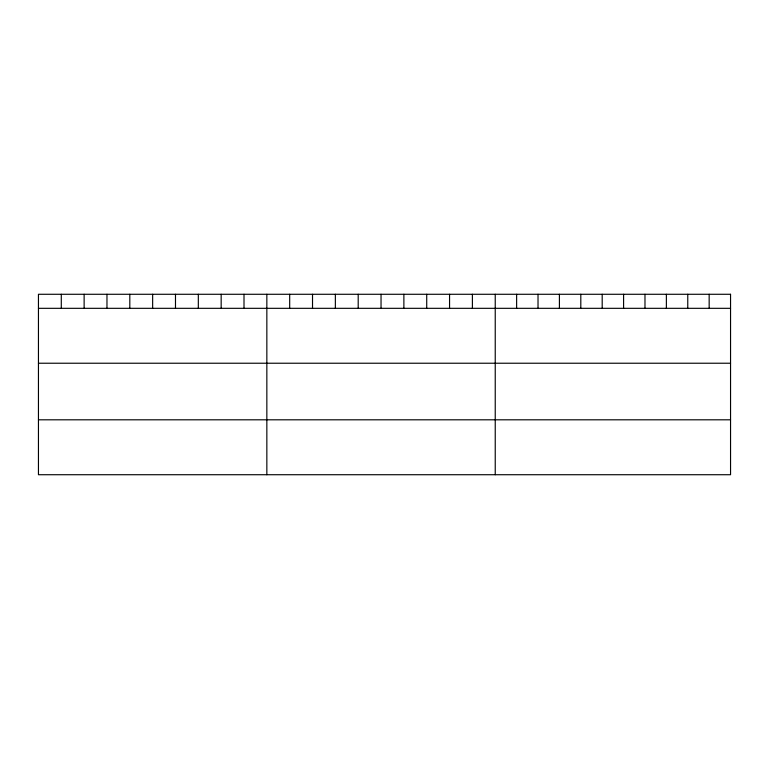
<?xml version="1.0" encoding="UTF-8"?>
<svg xmlns="http://www.w3.org/2000/svg" width="769" height="769" viewBox="0 0 769 769"><rect width="100%" height="100%" fill="white"/><g stroke="black" fill="none" stroke-linecap="round" stroke-linejoin="round"><path stroke-width="1.15" d="M38.45 308.321L730.55 308.321M38.45 363.228L730.55 363.228M38.45 419.807L730.55 419.807M709.162 294.277L709.162 308.321M687.765 294.277L687.765 308.321M666.377 294.277L666.377 308.321M644.98 294.277L644.98 308.321M623.592 294.277L623.592 308.321M602.194 294.277L602.194 308.321M580.806 294.277L580.806 308.321M559.409 294.277L559.409 308.321M538.021 294.277L538.021 308.321M516.624 294.277L516.624 308.321M495.236 294.277L495.236 474.723M472.397 294.277L472.397 308.321M449.557 294.277L449.557 308.321M426.718 294.277L426.718 308.321M403.879 294.277L403.879 308.321M381.039 294.277L381.039 308.321M358.2 294.277L358.2 308.321M335.361 294.277L335.361 308.321M312.522 294.277L312.522 308.321M289.682 294.277L289.682 308.321M266.843 294.277L266.843 474.723M244.004 294.277L244.004 308.321M221.164 294.277L221.164 308.321M198.325 294.277L198.325 308.321M175.486 294.277L175.486 308.321M152.647 294.277L152.647 308.321M129.807 294.277L129.807 308.321M106.968 294.277L106.968 308.321M84.129 294.277L84.129 308.321M61.289 294.277L61.289 308.321M730.55 294.277L38.45 294.277L38.45 474.723L730.55 474.723L730.55 294.277"/></g></svg>
